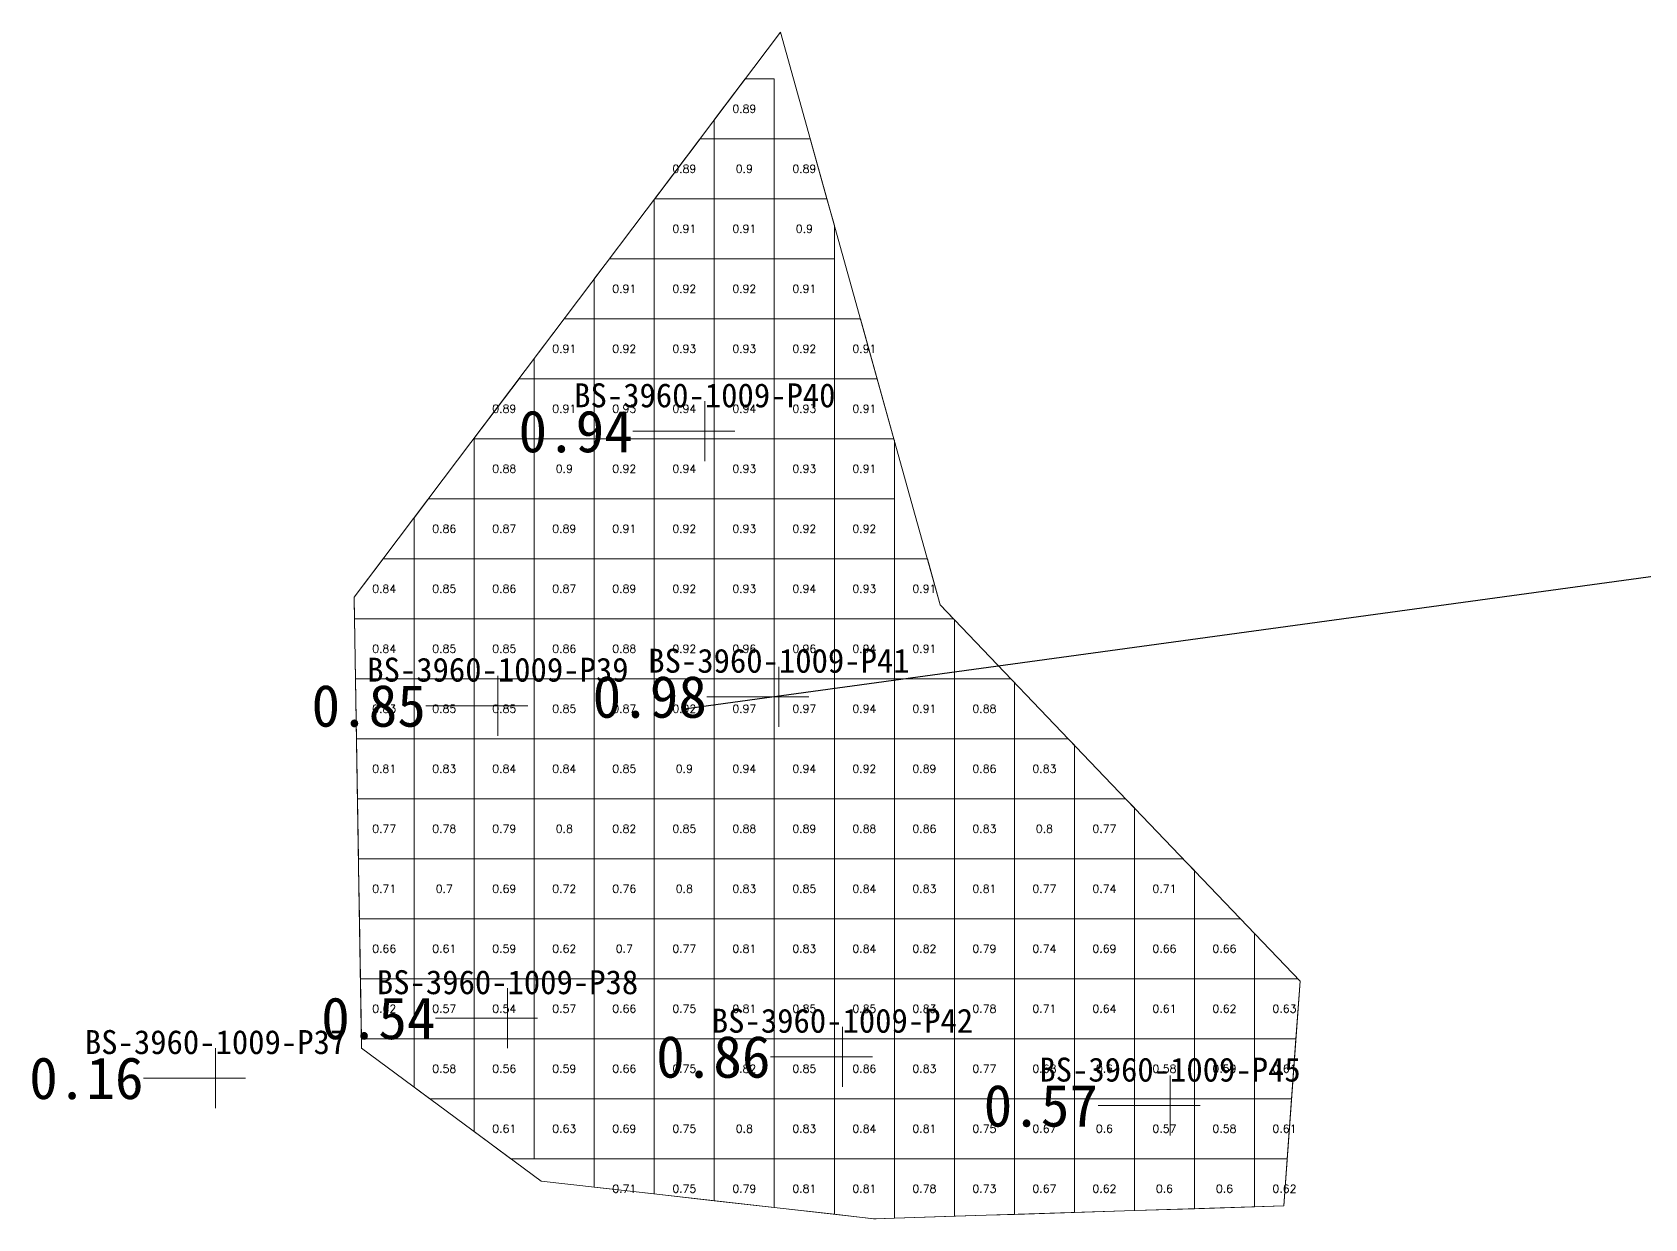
# Model space of a CAD drawing. Header units: inches. Extents: x 469908 to 470062, y 4349724 to 4349845.
# Drawn here: x 470002.56 to 470029.43, y 4349825.17 to 4349844.95 of the extents above; entities that cross this region are included whole.
import ezdxf
from ezdxf.enums import TextEntityAlignment as Align

# ---------------------------------------------------------------- set-up
doc = ezdxf.new("R2010")
doc.units = ezdxf.units.IN
doc.header["$MEASUREMENT"] = 0
for name, color, linetype, lineweight in [('0.500-1.000', 7, 'Continuous', 0), ('孔口文字', 7, 'Continuous', 0), ('点', 7, 'Continuous', 0), ('爆区方格网', 7, 'Continuous', 0), ('线条', 7, 'Continuous', 0), ('钻孔', 7, 'Continuous', 0)]:
    doc.layers.add(name, color=color, linetype=linetype, lineweight=lineweight)
doc.styles.add('3dmine_textStyle_1', font='txt.shx', dxfattribs={"height": 1, "bigfont": 'gbcbig.shx'})
doc.styles.add('3dmine_textStyle_2', font='simsunb.ttf', dxfattribs={"height": 1})

msp = doc.modelspace()

# ---------------------------------------------------------------- hatches: boundary and pattern name
at = {"layer": '钻孔', "linetype": 'Continuous', "lineweight": 0, "true_color": 0x00ffff, "extrusion": (0, 1, 0)}
for points in [[(-470014.771, 3950.206), (-470013.771, 3950.206), (-470013.771, 3954.206), (-470014.771, 3954.206)], [(-470016.006, 3950.036), (-470015.006, 3950.036), (-470015.006, 3955.036), (-470016.006, 3955.036)], [(-470011.323, 3949.789), (-470010.323, 3949.789), (-470010.323, 3954.789), (-470011.323, 3954.789)], [(-470011.484, 3949.898), (-470010.484, 3949.898), (-470010.484, 3955.898), (-470011.484, 3955.898)], [(-470017.065, 3949.653), (-470016.065, 3949.653), (-470016.065, 3955.653), (-470017.065, 3955.653)], [(-470022.522, 3950.184), (-470021.522, 3950.184), (-470021.522, 3955.184), (-470022.522, 3955.184)]]:
    msp.add_hatch(color=4, dxfattribs=at).paths.add_polyline_path(points, flags=0)
at = {"layer": '钻孔', "linetype": 'Continuous', "lineweight": 0, "true_color": 0x808080, "extrusion": (0, 1, 0)}
msp.add_hatch(color=8, dxfattribs=at).paths.add_polyline_path([(-470006.619, 3949.741), (-470005.619, 3949.741), (-470005.619, 3956.741), (-470006.619, 3956.741)], flags=0)

# ---------------------------------------------------------------- linework, layer by layer
msp.add_line((470013.429, 4349833.675, 3955.184), (470048.311, 4349838.451))
at = {"layer": '0.500-1.000', "color": 4, "linetype": 'Continuous', "lineweight": 0, "true_color": 0x00ffff}
msp.add_lwpolyline([(470017.278, 4349836.894), (470017.694, 4349835.405), (470020.432, 4349832.541), (470023.691, 4349829.133), (470023.416, 4349825.389), (470018.46, 4349825.233), (470016.593, 4349825.174), (470012.974, 4349825.582), (470011.043, 4349825.8), (470008.052, 4349828.018), (470008.002, 4349831.047), (470007.928, 4349835.532), (470009.652, 4349837.818), (470015.03, 4349844.951), (470017.278, 4349836.894)], dxfattribs=at)
at = {"layer": '点', "color": 138, "linetype": 'Continuous', "lineweight": 0, "true_color": 0x004c4c}
for points, elevation in [([(470013.771, 4349837.799), (470013.771, 4349838.799)], 3954.206), ([(470014.271, 4349838.299), (470013.271, 4349838.299)], 3954.206), ([(470015.006, 4349833.375), (470015.006, 4349834.375)], 3955.036), ([(470010.323, 4349833.226), (470010.323, 4349834.226)], 3954.789), ([(470015.506, 4349833.875), (470014.506, 4349833.875)], 3955.036), ([(470010.823, 4349833.726), (470009.823, 4349833.726)], 3954.789), ([(470010.484, 4349828.017), (470010.484, 4349829.017)], 3955.898), ([(470010.984, 4349828.517), (470009.984, 4349828.517)], 3955.898), ([(470016.065, 4349827.375), (470016.065, 4349828.375)], 3955.653), ([(470005.619, 4349827.019), (470005.619, 4349828.019)], 3956.741), ([(470016.565, 4349827.875), (470015.565, 4349827.875)], 3955.653), ([(470006.119, 4349827.519), (470005.119, 4349827.519)], 3956.741), ([(470021.522, 4349826.56), (470021.522, 4349827.56)], 3955.184), ([(470022.022, 4349827.06), (470021.022, 4349827.06)], 3955.184)]:
    msp.add_lwpolyline(points, dxfattribs=dict(at, elevation=elevation))
at = {"layer": '爆区方格网', "color": 4, "linetype": 'Continuous', "lineweight": 0, "true_color": 0x00ffff, "elevation": 3955.184}
for points in [[(470014.929, 4349843.175), (470013.929, 4349843.175), (470013.929, 4349843.491), (470014.445, 4349844.175), (470014.929, 4349844.175), (470014.929, 4349843.175)], [(470013.929, 4349842.175), (470012.937, 4349842.175), (470013.691, 4349843.175), (470013.929, 4349843.175), (470013.929, 4349842.175)], [(470014.929, 4349842.175), (470013.929, 4349842.175), (470013.929, 4349843.175), (470014.929, 4349843.175), (470014.929, 4349842.175)], [(470015.805, 4349842.175), (470014.929, 4349842.175), (470014.929, 4349843.175), (470015.526, 4349843.175), (470015.805, 4349842.175)], [(470013.929, 4349841.175), (470012.929, 4349841.175), (470012.929, 4349842.164), (470012.937, 4349842.175), (470013.929, 4349842.175), (470013.929, 4349841.175)], [(470014.929, 4349841.175), (470013.929, 4349841.175), (470013.929, 4349842.175), (470014.929, 4349842.175), (470014.929, 4349841.175)], [(470015.929, 4349841.729), (470015.929, 4349841.175), (470014.929, 4349841.175), (470014.929, 4349842.175), (470015.805, 4349842.175), (470015.929, 4349841.729)], [(470012.929, 4349840.175), (470011.929, 4349840.175), (470011.929, 4349840.838), (470012.183, 4349841.175), (470012.929, 4349841.175), (470012.929, 4349840.175)], [(470013.929, 4349840.175), (470012.929, 4349840.175), (470012.929, 4349841.175), (470013.929, 4349841.175), (470013.929, 4349840.175)], [(470014.929, 4349840.175), (470013.929, 4349840.175), (470013.929, 4349841.175), (470014.929, 4349841.175), (470014.929, 4349840.175)], [(470015.929, 4349840.175), (470014.929, 4349840.175), (470014.929, 4349841.175), (470015.929, 4349841.175), (470015.929, 4349840.175)], [(470011.929, 4349839.175), (470010.929, 4349839.175), (470010.929, 4349839.512), (470011.429, 4349840.175), (470011.929, 4349840.175), (470011.929, 4349839.175)], [(470012.929, 4349839.175), (470011.929, 4349839.175), (470011.929, 4349840.175), (470012.929, 4349840.175), (470012.929, 4349839.175)], [(470013.929, 4349839.175), (470012.929, 4349839.175), (470012.929, 4349840.175), (470013.929, 4349840.175), (470013.929, 4349839.175)], [(470014.929, 4349839.175), (470013.929, 4349839.175), (470013.929, 4349840.175), (470014.929, 4349840.175), (470014.929, 4349839.175)], [(470015.929, 4349839.175), (470014.929, 4349839.175), (470014.929, 4349840.175), (470015.929, 4349840.175), (470015.929, 4349839.175)], [(470016.642, 4349839.175), (470015.929, 4349839.175), (470015.929, 4349840.175), (470016.363, 4349840.175), (470016.642, 4349839.175)], [(470010.929, 4349838.175), (470009.929, 4349838.175), (470009.929, 4349838.186), (470010.675, 4349839.175), (470010.929, 4349839.175), (470010.929, 4349838.175)], [(470011.929, 4349838.175), (470010.929, 4349838.175), (470010.929, 4349839.175), (470011.929, 4349839.175), (470011.929, 4349838.175)], [(470012.929, 4349838.175), (470011.929, 4349838.175), (470011.929, 4349839.175), (470012.929, 4349839.175), (470012.929, 4349838.175)], [(470013.929, 4349838.175), (470012.929, 4349838.175), (470012.929, 4349839.175), (470013.929, 4349839.175), (470013.929, 4349838.175)], [(470014.929, 4349838.175), (470013.929, 4349838.175), (470013.929, 4349839.175), (470014.929, 4349839.175), (470014.929, 4349838.175)], [(470015.929, 4349838.175), (470014.929, 4349838.175), (470014.929, 4349839.175), (470015.929, 4349839.175), (470015.929, 4349838.175)], [(470016.921, 4349838.175), (470015.929, 4349838.175), (470015.929, 4349839.175), (470016.642, 4349839.175), (470016.921, 4349838.175)], [(470010.929, 4349837.175), (470009.929, 4349837.175), (470009.929, 4349838.175), (470010.929, 4349838.175), (470010.929, 4349837.175)], [(470011.929, 4349837.175), (470010.929, 4349837.175), (470010.929, 4349838.175), (470011.929, 4349838.175), (470011.929, 4349837.175)], [(470012.929, 4349837.175), (470011.929, 4349837.175), (470011.929, 4349838.175), (470012.929, 4349838.175), (470012.929, 4349837.175)], [(470013.929, 4349837.175), (470012.929, 4349837.175), (470012.929, 4349838.175), (470013.929, 4349838.175), (470013.929, 4349837.175)], [(470014.929, 4349837.175), (470013.929, 4349837.175), (470013.929, 4349838.175), (470014.929, 4349838.175), (470014.929, 4349837.175)], [(470015.929, 4349837.175), (470014.929, 4349837.175), (470014.929, 4349838.175), (470015.929, 4349838.175), (470015.929, 4349837.175)], [(470016.929, 4349838.146), (470016.929, 4349837.175), (470015.929, 4349837.175), (470015.929, 4349838.175), (470016.921, 4349838.175), (470016.929, 4349838.146)], [(470009.929, 4349836.175), (470008.929, 4349836.175), (470008.929, 4349836.859), (470009.167, 4349837.175), (470009.929, 4349837.175), (470009.929, 4349836.175)], [(470010.929, 4349836.175), (470009.929, 4349836.175), (470009.929, 4349837.175), (470010.929, 4349837.175), (470010.929, 4349836.175)], [(470011.929, 4349836.175), (470010.929, 4349836.175), (470010.929, 4349837.175), (470011.929, 4349837.175), (470011.929, 4349836.175)], [(470012.929, 4349836.175), (470011.929, 4349836.175), (470011.929, 4349837.175), (470012.929, 4349837.175), (470012.929, 4349836.175)], [(470013.929, 4349836.175), (470012.929, 4349836.175), (470012.929, 4349837.175), (470013.929, 4349837.175), (470013.929, 4349836.175)], [(470014.929, 4349836.175), (470013.929, 4349836.175), (470013.929, 4349837.175), (470014.929, 4349837.175), (470014.929, 4349836.175)], [(470015.929, 4349836.175), (470014.929, 4349836.175), (470014.929, 4349837.175), (470015.929, 4349837.175), (470015.929, 4349836.175)], [(470016.929, 4349836.175), (470015.929, 4349836.175), (470015.929, 4349837.175), (470016.929, 4349837.175), (470016.929, 4349836.175)], [(470008.929, 4349835.175), (470007.934, 4349835.175), (470007.929, 4349835.471), (470007.929, 4349835.533), (470008.413, 4349836.175), (470008.929, 4349836.175), (470008.929, 4349835.175)], [(470009.929, 4349835.175), (470008.929, 4349835.175), (470008.929, 4349836.175), (470009.929, 4349836.175), (470009.929, 4349835.175)], [(470010.929, 4349835.175), (470009.929, 4349835.175), (470009.929, 4349836.175), (470010.929, 4349836.175), (470010.929, 4349835.175)], [(470011.929, 4349835.175), (470010.929, 4349835.175), (470010.929, 4349836.175), (470011.929, 4349836.175), (470011.929, 4349835.175)], [(470012.929, 4349835.175), (470011.929, 4349835.175), (470011.929, 4349836.175), (470012.929, 4349836.175), (470012.929, 4349835.175)], [(470013.929, 4349835.175), (470012.929, 4349835.175), (470012.929, 4349836.175), (470013.929, 4349836.175), (470013.929, 4349835.175)], [(470014.929, 4349835.175), (470013.929, 4349835.175), (470013.929, 4349836.175), (470014.929, 4349836.175), (470014.929, 4349835.175)], [(470015.929, 4349835.175), (470014.929, 4349835.175), (470014.929, 4349836.175), (470015.929, 4349836.175), (470015.929, 4349835.175)], [(470016.929, 4349835.175), (470015.929, 4349835.175), (470015.929, 4349836.175), (470016.929, 4349836.175), (470016.929, 4349835.175)], [(470017.694, 4349835.405), (470017.914, 4349835.175), (470016.929, 4349835.175), (470016.929, 4349836.175), (470017.479, 4349836.175), (470017.694, 4349835.405)], [(470008.929, 4349834.175), (470007.95, 4349834.175), (470007.934, 4349835.175), (470008.929, 4349835.175), (470008.929, 4349834.175)], [(470009.929, 4349834.175), (470008.929, 4349834.175), (470008.929, 4349835.175), (470009.929, 4349835.175), (470009.929, 4349834.175)], [(470010.929, 4349834.175), (470009.929, 4349834.175), (470009.929, 4349835.175), (470010.929, 4349835.175), (470010.929, 4349834.175)], [(470011.929, 4349834.175), (470010.929, 4349834.175), (470010.929, 4349835.175), (470011.929, 4349835.175), (470011.929, 4349834.175)], [(470012.929, 4349834.175), (470011.929, 4349834.175), (470011.929, 4349835.175), (470012.929, 4349835.175), (470012.929, 4349834.175)], [(470013.929, 4349834.175), (470012.929, 4349834.175), (470012.929, 4349835.175), (470013.929, 4349835.175), (470013.929, 4349834.175)], [(470014.929, 4349834.175), (470013.929, 4349834.175), (470013.929, 4349835.175), (470014.929, 4349835.175), (470014.929, 4349834.175)], [(470015.929, 4349834.175), (470014.929, 4349834.175), (470014.929, 4349835.175), (470015.929, 4349835.175), (470015.929, 4349834.175)], [(470016.929, 4349834.175), (470015.929, 4349834.175), (470015.929, 4349835.175), (470016.929, 4349835.175), (470016.929, 4349834.175)], [(470017.929, 4349835.159), (470017.929, 4349834.175), (470016.929, 4349834.175), (470016.929, 4349835.175), (470017.914, 4349835.175), (470017.929, 4349835.159)], [(470008.929, 4349833.175), (470007.967, 4349833.175), (470007.95, 4349834.175), (470008.929, 4349834.175), (470008.929, 4349833.175)], [(470009.929, 4349833.175), (470008.929, 4349833.175), (470008.929, 4349834.175), (470009.929, 4349834.175), (470009.929, 4349833.175)], [(470010.929, 4349833.175), (470009.929, 4349833.175), (470009.929, 4349834.175), (470010.929, 4349834.175), (470010.929, 4349833.175)], [(470011.929, 4349833.175), (470010.929, 4349833.175), (470010.929, 4349834.175), (470011.929, 4349834.175), (470011.929, 4349833.175)], [(470012.929, 4349833.175), (470011.929, 4349833.175), (470011.929, 4349834.175), (470012.929, 4349834.175), (470012.929, 4349833.175)], [(470013.929, 4349833.175), (470012.929, 4349833.175), (470012.929, 4349834.175), (470013.929, 4349834.175), (470013.929, 4349833.175)], [(470014.929, 4349833.175), (470013.929, 4349833.175), (470013.929, 4349834.175), (470014.929, 4349834.175), (470014.929, 4349833.175)], [(470015.929, 4349833.175), (470014.929, 4349833.175), (470014.929, 4349834.175), (470015.929, 4349834.175), (470015.929, 4349833.175)], [(470016.929, 4349833.175), (470015.929, 4349833.175), (470015.929, 4349834.175), (470016.929, 4349834.175), (470016.929, 4349833.175)], [(470017.929, 4349833.175), (470016.929, 4349833.175), (470016.929, 4349834.175), (470017.929, 4349834.175), (470017.929, 4349833.175)], [(470018.929, 4349834.113), (470018.929, 4349833.175), (470017.929, 4349833.175), (470017.929, 4349834.175), (470018.87, 4349834.175), (470018.929, 4349834.113)], [(470008.929, 4349832.175), (470007.983, 4349832.175), (470007.967, 4349833.175), (470008.929, 4349833.175), (470008.929, 4349832.175)], [(470009.929, 4349832.175), (470008.929, 4349832.175), (470008.929, 4349833.175), (470009.929, 4349833.175), (470009.929, 4349832.175)], [(470010.929, 4349832.175), (470009.929, 4349832.175), (470009.929, 4349833.175), (470010.929, 4349833.175), (470010.929, 4349832.175)], [(470011.929, 4349832.175), (470010.929, 4349832.175), (470010.929, 4349833.175), (470011.929, 4349833.175), (470011.929, 4349832.175)], [(470012.929, 4349832.175), (470011.929, 4349832.175), (470011.929, 4349833.175), (470012.929, 4349833.175), (470012.929, 4349832.175)], [(470013.929, 4349832.175), (470012.929, 4349832.175), (470012.929, 4349833.175), (470013.929, 4349833.175), (470013.929, 4349832.175)], [(470014.929, 4349832.175), (470013.929, 4349832.175), (470013.929, 4349833.175), (470014.929, 4349833.175), (470014.929, 4349832.175)], [(470015.929, 4349832.175), (470014.929, 4349832.175), (470014.929, 4349833.175), (470015.929, 4349833.175), (470015.929, 4349832.175)], [(470016.929, 4349832.175), (470015.929, 4349832.175), (470015.929, 4349833.175), (470016.929, 4349833.175), (470016.929, 4349832.175)], [(470017.929, 4349832.175), (470016.929, 4349832.175), (470016.929, 4349833.175), (470017.929, 4349833.175), (470017.929, 4349832.175)], [(470018.929, 4349832.175), (470017.929, 4349832.175), (470017.929, 4349833.175), (470018.929, 4349833.175), (470018.929, 4349832.175)], [(470019.929, 4349833.067), (470019.929, 4349832.175), (470018.929, 4349832.175), (470018.929, 4349833.175), (470019.826, 4349833.175), (470019.929, 4349833.067)], [(470008.929, 4349831.175), (470008, 4349831.175), (470007.983, 4349832.175), (470008.929, 4349832.175), (470008.929, 4349831.175)], [(470009.929, 4349831.175), (470008.929, 4349831.175), (470008.929, 4349832.175), (470009.929, 4349832.175), (470009.929, 4349831.175)], [(470010.929, 4349831.175), (470009.929, 4349831.175), (470009.929, 4349832.175), (470010.929, 4349832.175), (470010.929, 4349831.175)], [(470011.929, 4349831.175), (470010.929, 4349831.175), (470010.929, 4349832.175), (470011.929, 4349832.175), (470011.929, 4349831.175)], [(470012.929, 4349831.175), (470011.929, 4349831.175), (470011.929, 4349832.175), (470012.929, 4349832.175), (470012.929, 4349831.175)], [(470013.929, 4349831.175), (470012.929, 4349831.175), (470012.929, 4349832.175), (470013.929, 4349832.175), (470013.929, 4349831.175)], [(470014.929, 4349831.175), (470013.929, 4349831.175), (470013.929, 4349832.175), (470014.929, 4349832.175), (470014.929, 4349831.175)], [(470015.929, 4349831.175), (470014.929, 4349831.175), (470014.929, 4349832.175), (470015.929, 4349832.175), (470015.929, 4349831.175)], [(470016.929, 4349831.175), (470015.929, 4349831.175), (470015.929, 4349832.175), (470016.929, 4349832.175), (470016.929, 4349831.175)], [(470017.929, 4349831.175), (470016.929, 4349831.175), (470016.929, 4349832.175), (470017.929, 4349832.175), (470017.929, 4349831.175)], [(470018.929, 4349831.175), (470017.929, 4349831.175), (470017.929, 4349832.175), (470018.929, 4349832.175), (470018.929, 4349831.175)], [(470019.929, 4349831.175), (470018.929, 4349831.175), (470018.929, 4349832.175), (470019.929, 4349832.175), (470019.929, 4349831.175)], [(470020.929, 4349832.021), (470020.929, 4349831.175), (470019.929, 4349831.175), (470019.929, 4349832.175), (470020.782, 4349832.175), (470020.929, 4349832.021)], [(470008.929, 4349830.175), (470008.016, 4349830.175), (470008.002, 4349831.047), (470008, 4349831.175), (470008.929, 4349831.175), (470008.929, 4349830.175)], [(470009.929, 4349830.175), (470008.929, 4349830.175), (470008.929, 4349831.175), (470009.929, 4349831.175), (470009.929, 4349830.175)], [(470010.929, 4349830.175), (470009.929, 4349830.175), (470009.929, 4349831.175), (470010.929, 4349831.175), (470010.929, 4349830.175)], [(470011.929, 4349830.175), (470010.929, 4349830.175), (470010.929, 4349831.175), (470011.929, 4349831.175), (470011.929, 4349830.175)], [(470012.929, 4349830.175), (470011.929, 4349830.175), (470011.929, 4349831.175), (470012.929, 4349831.175), (470012.929, 4349830.175)], [(470013.929, 4349830.175), (470012.929, 4349830.175), (470012.929, 4349831.175), (470013.929, 4349831.175), (470013.929, 4349830.175)], [(470014.929, 4349830.175), (470013.929, 4349830.175), (470013.929, 4349831.175), (470014.929, 4349831.175), (470014.929, 4349830.175)], [(470015.929, 4349830.175), (470014.929, 4349830.175), (470014.929, 4349831.175), (470015.929, 4349831.175), (470015.929, 4349830.175)], [(470016.929, 4349830.175), (470015.929, 4349830.175), (470015.929, 4349831.175), (470016.929, 4349831.175), (470016.929, 4349830.175)], [(470017.929, 4349830.175), (470016.929, 4349830.175), (470016.929, 4349831.175), (470017.929, 4349831.175), (470017.929, 4349830.175)], [(470018.929, 4349830.175), (470017.929, 4349830.175), (470017.929, 4349831.175), (470018.929, 4349831.175), (470018.929, 4349830.175)], [(470019.929, 4349830.175), (470018.929, 4349830.175), (470018.929, 4349831.175), (470019.929, 4349831.175), (470019.929, 4349830.175)], [(470020.929, 4349830.175), (470019.929, 4349830.175), (470019.929, 4349831.175), (470020.929, 4349831.175), (470020.929, 4349830.175)], [(470021.929, 4349830.976), (470021.929, 4349830.175), (470020.929, 4349830.175), (470020.929, 4349831.175), (470021.738, 4349831.175), (470021.929, 4349830.976)], [(470008.929, 4349829.175), (470008.033, 4349829.175), (470008.016, 4349830.175), (470008.929, 4349830.175), (470008.929, 4349829.175)], [(470009.929, 4349829.175), (470008.929, 4349829.175), (470008.929, 4349830.175), (470009.929, 4349830.175), (470009.929, 4349829.175)], [(470010.929, 4349829.175), (470009.929, 4349829.175), (470009.929, 4349830.175), (470010.929, 4349830.175), (470010.929, 4349829.175)], [(470011.929, 4349829.175), (470010.929, 4349829.175), (470010.929, 4349830.175), (470011.929, 4349830.175), (470011.929, 4349829.175)], [(470012.929, 4349829.175), (470011.929, 4349829.175), (470011.929, 4349830.175), (470012.929, 4349830.175), (470012.929, 4349829.175)], [(470013.929, 4349829.175), (470012.929, 4349829.175), (470012.929, 4349830.175), (470013.929, 4349830.175), (470013.929, 4349829.175)], [(470014.929, 4349829.175), (470013.929, 4349829.175), (470013.929, 4349830.175), (470014.929, 4349830.175), (470014.929, 4349829.175)], [(470015.929, 4349829.175), (470014.929, 4349829.175), (470014.929, 4349830.175), (470015.929, 4349830.175), (470015.929, 4349829.175)], [(470016.929, 4349829.175), (470015.929, 4349829.175), (470015.929, 4349830.175), (470016.929, 4349830.175), (470016.929, 4349829.175)], [(470017.929, 4349829.175), (470016.929, 4349829.175), (470016.929, 4349830.175), (470017.929, 4349830.175), (470017.929, 4349829.175)], [(470018.929, 4349829.175), (470017.929, 4349829.175), (470017.929, 4349830.175), (470018.929, 4349830.175), (470018.929, 4349829.175)], [(470019.929, 4349829.175), (470018.929, 4349829.175), (470018.929, 4349830.175), (470019.929, 4349830.175), (470019.929, 4349829.175)], [(470020.929, 4349829.175), (470019.929, 4349829.175), (470019.929, 4349830.175), (470020.929, 4349830.175), (470020.929, 4349829.175)], [(470021.929, 4349829.175), (470020.929, 4349829.175), (470020.929, 4349830.175), (470021.929, 4349830.175), (470021.929, 4349829.175)], [(470022.929, 4349829.93), (470022.929, 4349829.175), (470021.929, 4349829.175), (470021.929, 4349830.175), (470022.694, 4349830.175), (470022.929, 4349829.93)], [(470008.929, 4349828.175), (470008.049, 4349828.175), (470008.033, 4349829.175), (470008.929, 4349829.175), (470008.929, 4349828.175)], [(470009.929, 4349828.175), (470008.929, 4349828.175), (470008.929, 4349829.175), (470009.929, 4349829.175), (470009.929, 4349828.175)], [(470010.929, 4349828.175), (470009.929, 4349828.175), (470009.929, 4349829.175), (470010.929, 4349829.175), (470010.929, 4349828.175)], [(470011.929, 4349828.175), (470010.929, 4349828.175), (470010.929, 4349829.175), (470011.929, 4349829.175), (470011.929, 4349828.175)], [(470012.929, 4349828.175), (470011.929, 4349828.175), (470011.929, 4349829.175), (470012.929, 4349829.175), (470012.929, 4349828.175)], [(470013.929, 4349828.175), (470012.929, 4349828.175), (470012.929, 4349829.175), (470013.929, 4349829.175), (470013.929, 4349828.175)], [(470014.929, 4349828.175), (470013.929, 4349828.175), (470013.929, 4349829.175), (470014.929, 4349829.175), (470014.929, 4349828.175)], [(470015.929, 4349828.175), (470014.929, 4349828.175), (470014.929, 4349829.175), (470015.929, 4349829.175), (470015.929, 4349828.175)], [(470016.929, 4349828.175), (470015.929, 4349828.175), (470015.929, 4349829.175), (470016.929, 4349829.175), (470016.929, 4349828.175)], [(470017.929, 4349828.175), (470016.929, 4349828.175), (470016.929, 4349829.175), (470017.929, 4349829.175), (470017.929, 4349828.175)], [(470018.929, 4349828.175), (470017.929, 4349828.175), (470017.929, 4349829.175), (470018.929, 4349829.175), (470018.929, 4349828.175)], [(470019.929, 4349828.175), (470018.929, 4349828.175), (470018.929, 4349829.175), (470019.929, 4349829.175), (470019.929, 4349828.175)], [(470020.929, 4349828.175), (470019.929, 4349828.175), (470019.929, 4349829.175), (470020.929, 4349829.175), (470020.929, 4349828.175)], [(470021.929, 4349828.175), (470020.929, 4349828.175), (470020.929, 4349829.175), (470021.929, 4349829.175), (470021.929, 4349828.175)], [(470022.929, 4349828.175), (470021.929, 4349828.175), (470021.929, 4349829.175), (470022.929, 4349829.175), (470022.929, 4349828.175)], [(470023.691, 4349829.133), (470023.62, 4349828.175), (470022.929, 4349828.175), (470022.929, 4349829.175), (470023.651, 4349829.175), (470023.691, 4349829.133)], [(470009.929, 4349827.175), (470009.189, 4349827.175), (470008.929, 4349827.368), (470008.929, 4349828.175), (470009.929, 4349828.175), (470009.929, 4349827.175)], [(470010.929, 4349827.175), (470009.929, 4349827.175), (470009.929, 4349828.175), (470010.929, 4349828.175), (470010.929, 4349827.175)], [(470011.929, 4349827.175), (470010.929, 4349827.175), (470010.929, 4349828.175), (470011.929, 4349828.175), (470011.929, 4349827.175)], [(470012.929, 4349827.175), (470011.929, 4349827.175), (470011.929, 4349828.175), (470012.929, 4349828.175), (470012.929, 4349827.175)], [(470013.929, 4349827.175), (470012.929, 4349827.175), (470012.929, 4349828.175), (470013.929, 4349828.175), (470013.929, 4349827.175)], [(470014.929, 4349827.175), (470013.929, 4349827.175), (470013.929, 4349828.175), (470014.929, 4349828.175), (470014.929, 4349827.175)], [(470015.929, 4349827.175), (470014.929, 4349827.175), (470014.929, 4349828.175), (470015.929, 4349828.175), (470015.929, 4349827.175)], [(470016.929, 4349827.175), (470015.929, 4349827.175), (470015.929, 4349828.175), (470016.929, 4349828.175), (470016.929, 4349827.175)], [(470017.929, 4349827.175), (470016.929, 4349827.175), (470016.929, 4349828.175), (470017.929, 4349828.175), (470017.929, 4349827.175)], [(470018.929, 4349827.175), (470017.929, 4349827.175), (470017.929, 4349828.175), (470018.929, 4349828.175), (470018.929, 4349827.175)], [(470019.929, 4349827.175), (470018.929, 4349827.175), (470018.929, 4349828.175), (470019.929, 4349828.175), (470019.929, 4349827.175)], [(470020.929, 4349827.175), (470019.929, 4349827.175), (470019.929, 4349828.175), (470020.929, 4349828.175), (470020.929, 4349827.175)], [(470021.929, 4349827.175), (470020.929, 4349827.175), (470020.929, 4349828.175), (470021.929, 4349828.175), (470021.929, 4349827.175)], [(470022.929, 4349827.175), (470021.929, 4349827.175), (470021.929, 4349828.175), (470022.929, 4349828.175), (470022.929, 4349827.175)], [(470023.547, 4349827.175), (470022.929, 4349827.175), (470022.929, 4349828.175), (470023.62, 4349828.175), (470023.547, 4349827.175)], [(470010.929, 4349826.175), (470010.538, 4349826.175), (470009.929, 4349826.626), (470009.929, 4349827.175), (470010.929, 4349827.175), (470010.929, 4349826.175)], [(470011.929, 4349826.175), (470010.929, 4349826.175), (470010.929, 4349827.175), (470011.929, 4349827.175), (470011.929, 4349826.175)], [(470012.929, 4349826.175), (470011.929, 4349826.175), (470011.929, 4349827.175), (470012.929, 4349827.175), (470012.929, 4349826.175)], [(470013.929, 4349826.175), (470012.929, 4349826.175), (470012.929, 4349827.175), (470013.929, 4349827.175), (470013.929, 4349826.175)], [(470014.929, 4349826.175), (470013.929, 4349826.175), (470013.929, 4349827.175), (470014.929, 4349827.175), (470014.929, 4349826.175)], [(470015.929, 4349826.175), (470014.929, 4349826.175), (470014.929, 4349827.175), (470015.929, 4349827.175), (470015.929, 4349826.175)], [(470016.929, 4349826.175), (470015.929, 4349826.175), (470015.929, 4349827.175), (470016.929, 4349827.175), (470016.929, 4349826.175)], [(470017.929, 4349826.175), (470016.929, 4349826.175), (470016.929, 4349827.175), (470017.929, 4349827.175), (470017.929, 4349826.175)], [(470018.929, 4349826.175), (470017.929, 4349826.175), (470017.929, 4349827.175), (470018.929, 4349827.175), (470018.929, 4349826.175)], [(470019.929, 4349826.175), (470018.929, 4349826.175), (470018.929, 4349827.175), (470019.929, 4349827.175), (470019.929, 4349826.175)], [(470020.929, 4349826.175), (470019.929, 4349826.175), (470019.929, 4349827.175), (470020.929, 4349827.175), (470020.929, 4349826.175)], [(470021.929, 4349826.175), (470020.929, 4349826.175), (470020.929, 4349827.175), (470021.929, 4349827.175), (470021.929, 4349826.175)], [(470022.929, 4349826.175), (470021.929, 4349826.175), (470021.929, 4349827.175), (470022.929, 4349827.175), (470022.929, 4349826.175)], [(470023.473, 4349826.175), (470022.929, 4349826.175), (470022.929, 4349827.175), (470023.547, 4349827.175), (470023.473, 4349826.175)], [(470012.929, 4349825.587), (470011.929, 4349825.7), (470011.929, 4349826.175), (470012.929, 4349826.175), (470012.929, 4349825.587)], [(470013.929, 4349825.475), (470012.974, 4349825.582), (470012.929, 4349825.587), (470012.929, 4349826.175), (470013.929, 4349826.175), (470013.929, 4349825.475)], [(470014.929, 4349825.362), (470013.929, 4349825.475), (470013.929, 4349826.175), (470014.929, 4349826.175), (470014.929, 4349825.362)], [(470015.929, 4349825.249), (470014.929, 4349825.362), (470014.929, 4349826.175), (470015.929, 4349826.175), (470015.929, 4349825.249)], [(470016.929, 4349825.184), (470016.625, 4349825.175), (470016.584, 4349825.175), (470015.929, 4349825.249), (470015.929, 4349826.175), (470016.929, 4349826.175), (470016.929, 4349825.184)], [(470017.929, 4349825.216), (470016.929, 4349825.184), (470016.929, 4349826.175), (470017.929, 4349826.175), (470017.929, 4349825.216)], [(470018.929, 4349825.247), (470018.46, 4349825.233), (470017.929, 4349825.216), (470017.929, 4349826.175), (470018.929, 4349826.175), (470018.929, 4349825.247)], [(470019.929, 4349825.279), (470018.929, 4349825.247), (470018.929, 4349826.175), (470019.929, 4349826.175), (470019.929, 4349825.279)], [(470020.929, 4349825.31), (470019.929, 4349825.279), (470019.929, 4349826.175), (470020.929, 4349826.175), (470020.929, 4349825.31)], [(470021.929, 4349825.342), (470020.929, 4349825.31), (470020.929, 4349826.175), (470021.929, 4349826.175), (470021.929, 4349825.342)], [(470022.929, 4349825.373), (470021.929, 4349825.342), (470021.929, 4349826.175), (470022.929, 4349826.175), (470022.929, 4349825.373)], [(470023.416, 4349825.389), (470022.929, 4349825.373), (470022.929, 4349826.175), (470023.473, 4349826.175), (470023.416, 4349825.389)]]:
    msp.add_lwpolyline(points, dxfattribs=at)
at = {"layer": '线条', "color": 138, "linetype": 'Continuous', "lineweight": 0, "true_color": 0x004c4c}
for points, elevation in [([(470013.771, 4349838.299), (470013.771, 4349838.299), (470013.771, 4349838.299)], 3954.206), ([(470015.006, 4349833.875), (470015.006, 4349833.875), (470015.006, 4349833.875)], 3955.036), ([(470010.323, 4349833.726), (470010.323, 4349833.726), (470010.323, 4349833.726)], 3954.789), ([(470010.484, 4349828.517), (470010.484, 4349828.517), (470010.484, 4349828.517)], 3955.898), ([(470016.065, 4349827.875), (470016.065, 4349827.875), (470016.065, 4349827.875)], 3955.653), ([(470005.619, 4349827.519), (470005.619, 4349827.519), (470005.619, 4349827.519)], 3956.741), ([(470021.522, 4349827.06), (470021.522, 4349827.06), (470021.522, 4349827.06)], 3955.184)]:
    msp.add_lwpolyline(points, dxfattribs=dict(at, elevation=elevation))
at = {"layer": '钻孔', "color": 4, "linetype": 'Continuous', "lineweight": 0, "true_color": 0x00ffff}
for points, elevation in [([(470013.771, 4349838.299), (470012.571, 4349838.299)], 3954.206), ([(470013.771, 4349838.299), (470012.571, 4349838.299)], 3950.206), ([(470015.006, 4349833.875), (470013.806, 4349833.875)], 3955.036), ([(470015.006, 4349833.875), (470013.806, 4349833.875)], 3950.036), ([(470010.323, 4349833.726), (470009.123, 4349833.726)], 3954.789), ([(470010.323, 4349833.726), (470009.123, 4349833.726)], 3949.789), ([(470010.484, 4349828.517), (470009.284, 4349828.517)], 3955.898), ([(470010.484, 4349828.517), (470009.284, 4349828.517)], 3949.898), ([(470016.065, 4349827.875), (470014.865, 4349827.875)], 3955.653), ([(470016.065, 4349827.875), (470014.865, 4349827.875)], 3949.653), ([(470021.522, 4349827.06), (470020.322, 4349827.06)], 3955.184), ([(470021.522, 4349827.06), (470020.322, 4349827.06)], 3950.184)]:
    msp.add_lwpolyline(points, dxfattribs=dict(at, elevation=elevation))
at = {"layer": '钻孔', "color": 8, "linetype": 'Continuous', "lineweight": 0, "true_color": 0x808080}
for elevation in [3956.741, 3949.741]:
    msp.add_lwpolyline([(470005.619, 4349827.519), (470004.419, 4349827.519)], dxfattribs=dict(at, elevation=elevation))

# ---------------------------------------------------------------- texts
at = {"color": 4, "linetype": 'Continuous', "lineweight": 0, "true_color": 0x00ffff, "style": '3dmine_textStyle_1'}
for s, p in [('0.89', (470014.429, 4349843.675, 3955.184)), ('0.89', (470013.429, 4349842.675, 3955.184)), ('0.9', (470014.429, 4349842.675, 3955.184)), ('0.89', (470015.429, 4349842.675, 3955.184)), ('0.91', (470013.429, 4349841.675, 3955.184)), ('0.91', (470014.429, 4349841.675, 3955.184)), ('0.9', (470015.429, 4349841.675, 3955.184)), ('0.91', (470012.429, 4349840.675, 3955.184)), ('0.92', (470013.429, 4349840.675, 3955.184)), ('0.92', (470014.429, 4349840.675, 3955.184)), ('0.91', (470015.429, 4349840.675, 3955.184)), ('0.91', (470011.429, 4349839.675, 3955.184)), ('0.92', (470012.429, 4349839.675, 3955.184)), ('0.93', (470013.429, 4349839.675, 3955.184)), ('0.93', (470014.429, 4349839.675, 3955.184)), ('0.92', (470015.429, 4349839.675, 3955.184)), ('0.91', (470016.429, 4349839.675, 3955.184)), ('0.89', (470010.429, 4349838.675, 3955.184)), ('0.91', (470011.429, 4349838.675, 3955.184)), ('0.93', (470012.429, 4349838.675, 3955.184)), ('0.94', (470013.429, 4349838.675, 3955.184)), ('0.94', (470014.429, 4349838.675, 3955.184)), ('0.93', (470015.429, 4349838.675, 3955.184)), ('0.91', (470016.429, 4349838.675, 3955.184)), ('0.88', (470010.429, 4349837.675, 3955.184)), ('0.9', (470011.429, 4349837.675, 3955.184)), ('0.92', (470012.429, 4349837.675, 3955.184)), ('0.94', (470013.429, 4349837.675, 3955.184)), ('0.93', (470014.429, 4349837.675, 3955.184)), ('0.93', (470015.429, 4349837.675, 3955.184)), ('0.91', (470016.429, 4349837.675, 3955.184)), ('0.86', (470009.429, 4349836.675, 3955.184)), ('0.87', (470010.429, 4349836.675, 3955.184)), ('0.89', (470011.429, 4349836.675, 3955.184)), ('0.91', (470012.429, 4349836.675, 3955.184)), ('0.92', (470013.429, 4349836.675, 3955.184)), ('0.93', (470014.429, 4349836.675, 3955.184)), ('0.92', (470015.429, 4349836.675, 3955.184)), ('0.92', (470016.429, 4349836.675, 3955.184)), ('0.84', (470008.429, 4349835.675, 3955.184)), ('0.85', (470009.429, 4349835.675, 3955.184)), ('0.86', (470010.429, 4349835.675, 3955.184)), ('0.87', (470011.429, 4349835.675, 3955.184)), ('0.89', (470012.429, 4349835.675, 3955.184)), ('0.92', (470013.429, 4349835.675, 3955.184)), ('0.93', (470014.429, 4349835.675, 3955.184)), ('0.94', (470015.429, 4349835.675, 3955.184)), ('0.93', (470016.429, 4349835.675, 3955.184)), ('0.91', (470017.429, 4349835.675, 3955.184)), ('0.84', (470008.429, 4349834.675, 3955.184)), ('0.85', (470009.429, 4349834.675, 3955.184)), ('0.85', (470010.429, 4349834.675, 3955.184)), ('0.86', (470011.429, 4349834.675, 3955.184)), ('0.88', (470012.429, 4349834.675, 3955.184)), ('0.92', (470013.429, 4349834.675, 3955.184)), ('0.96', (470014.429, 4349834.675, 3955.184)), ('0.96', (470015.429, 4349834.675, 3955.184)), ('0.94', (470016.429, 4349834.675, 3955.184)), ('0.91', (470017.429, 4349834.675, 3955.184)), ('0.83', (470008.429, 4349833.675, 3955.184)), ('0.85', (470009.429, 4349833.675, 3955.184)), ('0.85', (470010.429, 4349833.675, 3955.184)), ('0.85', (470011.429, 4349833.675, 3955.184)), ('0.87', (470012.429, 4349833.675, 3955.184)), ('0.92', (470013.429, 4349833.675, 3955.184)), ('0.97', (470014.429, 4349833.675, 3955.184)), ('0.97', (470015.429, 4349833.675, 3955.184)), ('0.94', (470016.429, 4349833.675, 3955.184)), ('0.91', (470017.429, 4349833.675, 3955.184)), ('0.88', (470018.429, 4349833.675, 3955.184)), ('0.81', (470008.429, 4349832.675, 3955.184)), ('0.83', (470009.429, 4349832.675, 3955.184)), ('0.84', (470010.429, 4349832.675, 3955.184)), ('0.84', (470011.429, 4349832.675, 3955.184)), ('0.85', (470012.429, 4349832.675, 3955.184)), ('0.9', (470013.429, 4349832.675, 3955.184)), ('0.94', (470014.429, 4349832.675, 3955.184)), ('0.94', (470015.429, 4349832.675, 3955.184)), ('0.92', (470016.429, 4349832.675, 3955.184)), ('0.89', (470017.429, 4349832.675, 3955.184)), ('0.86', (470018.429, 4349832.675, 3955.184)), ('0.83', (470019.429, 4349832.675, 3955.184)), ('0.77', (470008.429, 4349831.675, 3955.184)), ('0.78', (470009.429, 4349831.675, 3955.184)), ('0.79', (470010.429, 4349831.675, 3955.184)), ('0.8', (470011.429, 4349831.675, 3955.184)), ('0.82', (470012.429, 4349831.675, 3955.184)), ('0.85', (470013.429, 4349831.675, 3955.184)), ('0.88', (470014.429, 4349831.675, 3955.184)), ('0.89', (470015.429, 4349831.675, 3955.184)), ('0.88', (470016.429, 4349831.675, 3955.184)), ('0.86', (470017.429, 4349831.675, 3955.184)), ('0.83', (470018.429, 4349831.675, 3955.184)), ('0.8', (470019.429, 4349831.675, 3955.184)), ('0.77', (470020.429, 4349831.675, 3955.184)), ('0.71', (470008.429, 4349830.675, 3955.184)), ('0.7', (470009.429, 4349830.675, 3955.184)), ('0.69', (470010.429, 4349830.675, 3955.184)), ('0.72', (470011.429, 4349830.675, 3955.184)), ('0.76', (470012.429, 4349830.675, 3955.184)), ('0.8', (470013.429, 4349830.675, 3955.184)), ('0.83', (470014.429, 4349830.675, 3955.184)), ('0.85', (470015.429, 4349830.675, 3955.184)), ('0.84', (470016.429, 4349830.675, 3955.184)), ('0.83', (470017.429, 4349830.675, 3955.184)), ('0.81', (470018.429, 4349830.675, 3955.184)), ('0.77', (470019.429, 4349830.675, 3955.184)), ('0.74', (470020.429, 4349830.675, 3955.184)), ('0.71', (470021.429, 4349830.675, 3955.184)), ('0.66', (470008.429, 4349829.675, 3955.184)), ('0.61', (470009.429, 4349829.675, 3955.184)), ('0.59', (470010.429, 4349829.675, 3955.184)), ('0.62', (470011.429, 4349829.675, 3955.184)), ('0.7', (470012.429, 4349829.675, 3955.184)), ('0.77', (470013.429, 4349829.675, 3955.184)), ('0.81', (470014.429, 4349829.675, 3955.184)), ('0.83', (470015.429, 4349829.675, 3955.184)), ('0.84', (470016.429, 4349829.675, 3955.184)), ('0.82', (470017.429, 4349829.675, 3955.184)), ('0.79', (470018.429, 4349829.675, 3955.184)), ('0.74', (470019.429, 4349829.675, 3955.184)), ('0.69', (470020.429, 4349829.675, 3955.184)), ('0.66', (470021.429, 4349829.675, 3955.184)), ('0.66', (470022.429, 4349829.675, 3955.184)), ('0.62', (470008.429, 4349828.675, 3955.184)), ('0.57', (470009.429, 4349828.675, 3955.184)), ('0.54', (470010.429, 4349828.675, 3955.184)), ('0.57', (470011.429, 4349828.675, 3955.184)), ('0.66', (470012.429, 4349828.675, 3955.184)), ('0.75', (470013.429, 4349828.675, 3955.184)), ('0.81', (470014.429, 4349828.675, 3955.184)), ('0.85', (470015.429, 4349828.675, 3955.184)), ('0.85', (470016.429, 4349828.675, 3955.184)), ('0.83', (470017.429, 4349828.675, 3955.184)), ('0.78', (470018.429, 4349828.675, 3955.184)), ('0.71', (470019.429, 4349828.675, 3955.184)), ('0.64', (470020.429, 4349828.675, 3955.184)), ('0.61', (470021.429, 4349828.675, 3955.184)), ('0.62', (470022.429, 4349828.675, 3955.184)), ('0.63', (470023.429, 4349828.675, 3955.184)), ('0.58', (470009.429, 4349827.675, 3955.184)), ('0.56', (470010.429, 4349827.675, 3955.184)), ('0.59', (470011.429, 4349827.675, 3955.184)), ('0.66', (470012.429, 4349827.675, 3955.184)), ('0.75', (470013.429, 4349827.675, 3955.184)), ('0.82', (470014.429, 4349827.675, 3955.184)), ('0.85', (470015.429, 4349827.675, 3955.184)), ('0.86', (470016.429, 4349827.675, 3955.184)), ('0.83', (470017.429, 4349827.675, 3955.184)), ('0.77', (470018.429, 4349827.675, 3955.184)), ('0.68', (470019.429, 4349827.675, 3955.184)), ('0.6', (470020.429, 4349827.675, 3955.184)), ('0.58', (470021.429, 4349827.675, 3955.184)), ('0.59', (470022.429, 4349827.675, 3955.184)), ('0.61', (470023.429, 4349827.675, 3955.184)), ('0.61', (470010.429, 4349826.675, 3955.184)), ('0.63', (470011.429, 4349826.675, 3955.184)), ('0.69', (470012.429, 4349826.675, 3955.184)), ('0.75', (470013.429, 4349826.675, 3955.184)), ('0.8', (470014.429, 4349826.675, 3955.184)), ('0.83', (470015.429, 4349826.675, 3955.184)), ('0.84', (470016.429, 4349826.675, 3955.184)), ('0.81', (470017.429, 4349826.675, 3955.184)), ('0.75', (470018.429, 4349826.675, 3955.184)), ('0.67', (470019.429, 4349826.675, 3955.184)), ('0.6', (470020.429, 4349826.675, 3955.184)), ('0.57', (470021.429, 4349826.675, 3955.184)), ('0.58', (470022.429, 4349826.675, 3955.184)), ('0.61', (470023.429, 4349826.675, 3955.184)), ('0.71', (470012.429, 4349825.675, 3955.184)), ('0.75', (470013.429, 4349825.675, 3955.184)), ('0.79', (470014.429, 4349825.675, 3955.184)), ('0.81', (470015.429, 4349825.675, 3955.184)), ('0.81', (470016.429, 4349825.675, 3955.184)), ('0.78', (470017.429, 4349825.675, 3955.184)), ('0.73', (470018.429, 4349825.675, 3955.184)), ('0.67', (470019.429, 4349825.675, 3955.184)), ('0.62', (470020.429, 4349825.675, 3955.184)), ('0.6', (470021.429, 4349825.675, 3955.184)), ('0.6', (470022.429, 4349825.675, 3955.184)), ('0.62', (470023.429, 4349825.675, 3955.184))]:
    msp.add_text(s, height=0.1333, dxfattribs=at).set_placement(p, align=Align.MIDDLE_CENTER)
at = {"layer": '孔口文字', "color": 138, "linetype": 'Continuous', "lineweight": 0, "true_color": 0x004c4c, "style": '3dmine_textStyle_2'}
for s, p in [('BS-3960-1009-P40', (470013.771, 4349838.699, 3954.206)), ('BS-3960-1009-P41', (470015.006, 4349834.275, 3955.036)), ('BS-3960-1009-P39', (470010.323, 4349834.126, 3954.789)), ('BS-3960-1009-P38', (470010.484, 4349828.917, 3955.898)), ('BS-3960-1009-P42', (470016.065, 4349828.275, 3955.653)), ('BS-3960-1009-P37', (470005.619, 4349827.919, 3956.741)), ('BS-3960-1009-P45', (470021.522, 4349827.46, 3955.184))]:
    msp.add_text(s, height=0.4, dxfattribs=at).set_placement(p, align=Align.CENTER)
at = {"layer": '钻孔', "color": 4, "linetype": 'Continuous', "lineweight": 0, "true_color": 0x00ffff, "style": '3dmine_textStyle_2'}
for s, p in [('0.94', (470012.571, 4349838.299, 3954.206)), ('0.98', (470013.806, 4349833.875, 3955.036)), ('0.85', (470009.123, 4349833.726, 3954.789)), ('0.54', (470009.284, 4349828.517, 3955.898)), ('0.86', (470014.865, 4349827.875, 3955.653)), ('0.57', (470020.322, 4349827.06, 3955.184))]:
    msp.add_text(s, height=0.7, dxfattribs=at).set_placement(p, align=Align.MIDDLE_RIGHT)
at = {"layer": '钻孔', "color": 8, "linetype": 'Continuous', "lineweight": 0, "true_color": 0x808080, "style": '3dmine_textStyle_2'}
msp.add_text('0.16', height=0.7, dxfattribs=at).set_placement((470004.419, 4349827.519, 3956.741), align=Align.MIDDLE_RIGHT)

doc.saveas('drawing.dxf')
